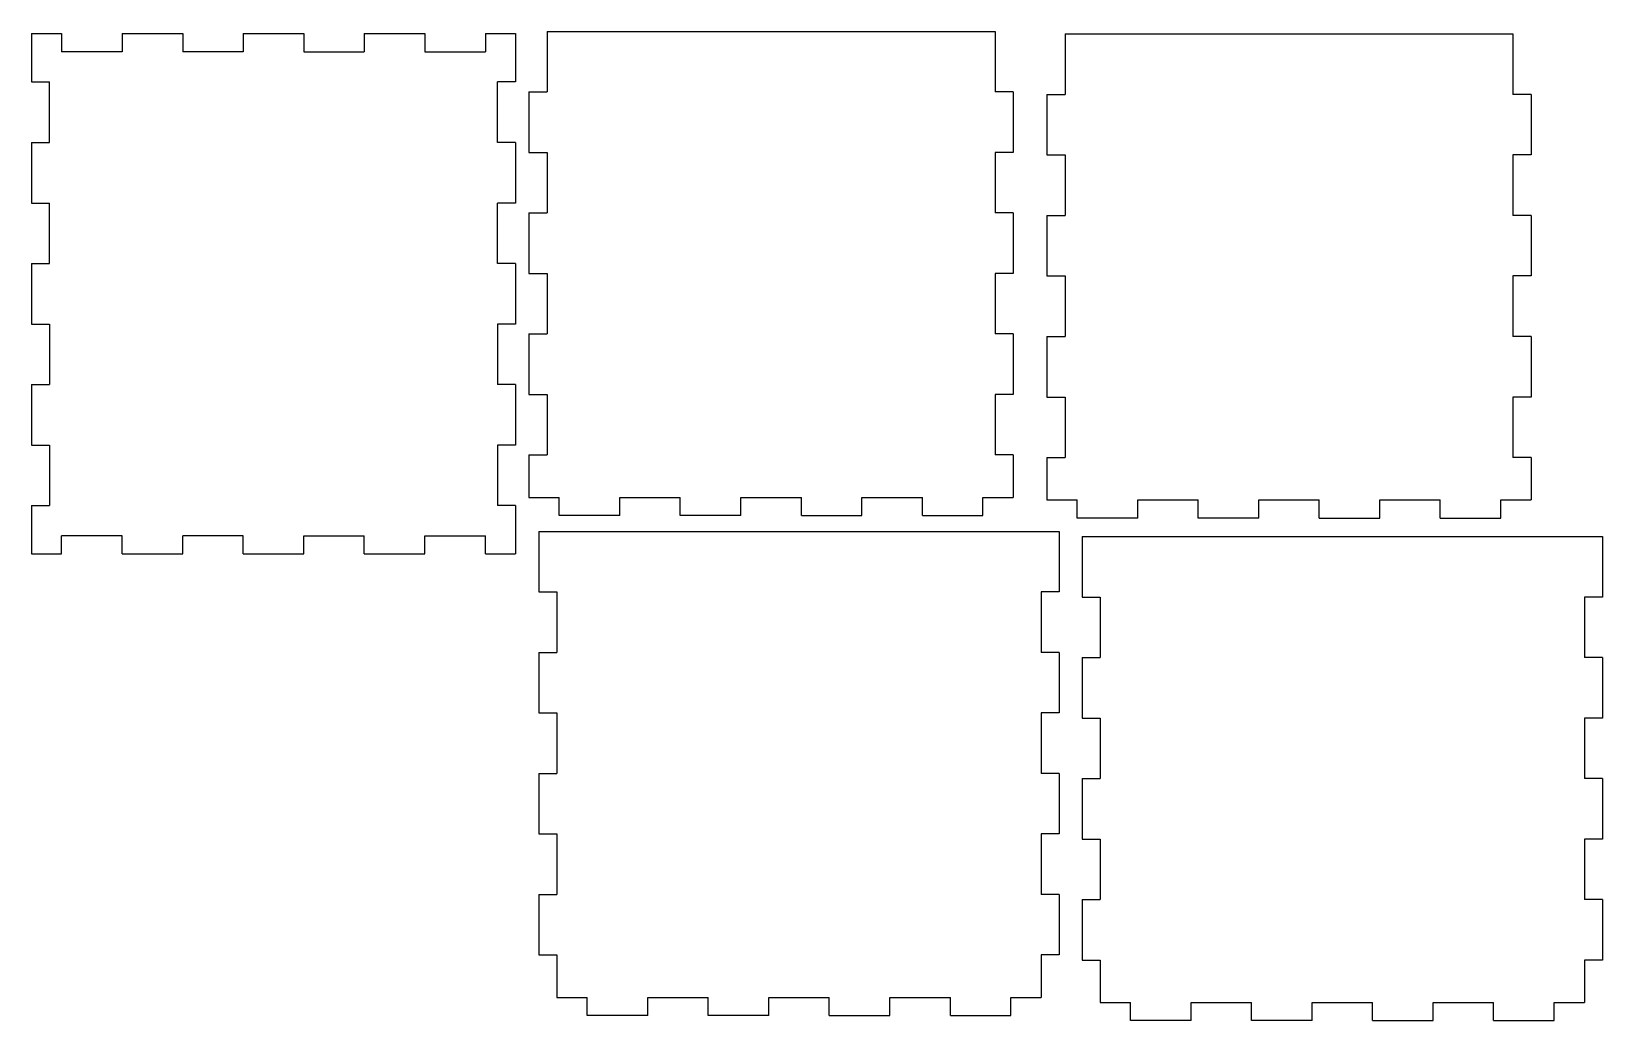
# Model space of a CAD drawing. Extents: x 6 to 266, y 48 to 212.
import ezdxf

# ---------------------------------------------------------------- set-up
doc = ezdxf.new("R2010")
doc.units = 0
doc.header["$LTSCALE"] = 0.5
doc.layers.add('VISIBLE', color=7, linetype='CONTINUOUS')

msp = doc.modelspace()

# ---------------------------------------------------------------- linework, layer by layer
at = {"layer": 'VISIBLE'}
for p, q in [((6.27, 211.39), (6.27, 203.39)), ((6.27, 211.39), (11.27, 211.39)), ((11.27, 211.39), (11.27, 208.39)), ((21.27, 211.39), (21.27, 208.39)), ((21.27, 211.39), (31.27, 211.39)), ((31.27, 211.39), (31.27, 208.39)), ((41.27, 211.39), (41.27, 208.39)), ((41.27, 211.39), (51.27, 211.39)), ((51.27, 211.39), (51.27, 208.39)), ((61.27, 211.39), (61.27, 208.39)), ((61.27, 211.39), (71.27, 211.39)), ((71.27, 211.39), (71.27, 208.39)), ((81.27, 211.39), (81.27, 208.39)), ((81.27, 211.39), (86.27, 211.39)), ((86.27, 211.39), (86.27, 203.39)), ((91.48, 211.75), (91.48, 201.75)), ((91.48, 211.75), (165.48, 211.75)), ((165.48, 211.75), (165.48, 201.75)), ((177.05, 211.33), (177.05, 201.33)), ((177.05, 211.33), (251.05, 211.33)), ((251.05, 211.33), (251.05, 201.33)), ((21.27, 208.39), (11.27, 208.39)), ((41.27, 208.39), (31.27, 208.39)), ((51.27, 208.39), (61.27, 208.39)), ((71.27, 208.39), (81.27, 208.39)), ((6.27, 203.39), (9.27, 203.39)), ((9.27, 193.39), (9.27, 203.39)), ((86.27, 203.39), (83.27, 203.39)), ((83.27, 193.39), (83.27, 203.39)), ((88.48, 201.75), (88.48, 191.75)), ((88.48, 201.75), (91.48, 201.75)), ((168.48, 201.75), (165.48, 201.75)), ((168.48, 201.75), (168.48, 191.75)), ((174.05, 201.33), (174.05, 191.33)), ((174.05, 201.33), (177.05, 201.33)), ((254.05, 201.33), (251.05, 201.33)), ((254.05, 201.33), (254.05, 191.33)), ((6.27, 193.39), (9.27, 193.39)), ((6.27, 193.39), (6.27, 183.39)), ((86.27, 193.39), (83.27, 193.39)), ((86.27, 193.39), (86.27, 183.39)), ((88.48, 191.75), (91.48, 191.75)), ((91.48, 191.75), (91.48, 181.75)), ((165.48, 191.75), (165.48, 181.75)), ((168.48, 191.75), (165.48, 191.75)), ((174.05, 191.33), (177.05, 191.33)), ((177.05, 191.33), (177.05, 181.33)), ((251.05, 191.33), (251.05, 181.33)), ((254.05, 191.33), (251.05, 191.33)), ((6.27, 183.39), (9.27, 183.39)), ((9.27, 173.39), (9.27, 183.39)), ((86.27, 183.39), (83.27, 183.39)), ((83.27, 173.39), (83.27, 183.39)), ((88.48, 181.75), (88.48, 171.75)), ((88.48, 181.75), (91.48, 181.75)), ((168.48, 181.75), (165.48, 181.75)), ((168.48, 181.75), (168.48, 171.75)), ((174.05, 181.33), (174.05, 171.33)), ((174.05, 181.33), (177.05, 181.33)), ((254.05, 181.33), (251.05, 181.33)), ((254.05, 181.33), (254.05, 171.33)), ((6.27, 173.39), (9.27, 173.39)), ((6.27, 173.39), (6.27, 163.39)), ((86.27, 173.39), (83.27, 173.39)), ((86.27, 173.39), (86.27, 163.39)), ((88.48, 171.75), (91.48, 171.75)), ((91.48, 171.75), (91.48, 161.75)), ((168.48, 171.75), (165.48, 171.75)), ((165.48, 171.75), (165.48, 161.75)), ((174.05, 171.33), (177.05, 171.33)), ((177.05, 171.33), (177.05, 161.33)), ((254.05, 171.33), (251.05, 171.33)), ((251.05, 171.33), (251.05, 161.33)), ((6.27, 163.39), (9.27, 163.39)), ((9.27, 163.39), (9.27, 153.39)), ((86.27, 163.39), (83.27, 163.39)), ((83.27, 163.39), (83.27, 153.39)), ((88.48, 161.75), (88.48, 151.75)), ((88.48, 161.75), (91.48, 161.75)), ((168.48, 161.75), (165.48, 161.75)), ((168.48, 161.75), (168.48, 151.75)), ((174.05, 161.33), (174.05, 151.33)), ((174.05, 161.33), (177.05, 161.33)), ((254.05, 161.33), (251.05, 161.33)), ((254.05, 161.33), (254.05, 151.33)), ((6.27, 153.39), (9.27, 153.39)), ((6.27, 153.39), (6.27, 143.39)), ((86.27, 153.39), (83.27, 153.39)), ((86.27, 153.39), (86.27, 143.39)), ((88.48, 151.75), (91.48, 151.75)), ((91.48, 151.75), (91.48, 141.75)), ((168.48, 151.75), (165.48, 151.75)), ((165.48, 151.75), (165.48, 141.75)), ((174.05, 151.33), (177.05, 151.33)), ((177.05, 151.33), (177.05, 141.33)), ((254.05, 151.33), (251.05, 151.33)), ((251.05, 151.33), (251.05, 141.33)), ((6.27, 143.39), (9.27, 143.39)), ((9.27, 143.39), (9.27, 133.39)), ((86.27, 143.39), (83.27, 143.39)), ((83.27, 143.39), (83.27, 133.39)), ((88.48, 141.75), (88.48, 134.75)), ((88.48, 141.75), (91.48, 141.75)), ((168.48, 141.75), (165.48, 141.75)), ((168.48, 141.75), (168.48, 134.75)), ((174.05, 141.33), (174.05, 134.33)), ((174.05, 141.33), (177.05, 141.33)), ((254.05, 141.33), (251.05, 141.33)), ((254.05, 141.33), (254.05, 134.33)), ((6.27, 133.39), (9.27, 133.39)), ((6.27, 133.39), (6.27, 125.39)), ((86.27, 133.39), (83.27, 133.39)), ((86.27, 133.39), (86.27, 125.39)), ((88.48, 134.75), (93.48, 134.75)), ((93.48, 131.75), (93.48, 134.75)), ((103.48, 134.75), (113.48, 134.75)), ((103.48, 131.75), (103.48, 134.75)), ((113.48, 131.75), (113.48, 134.75)), ((123.48, 134.75), (133.48, 134.75)), ((123.48, 131.75), (123.48, 134.75)), ((133.48, 131.75), (133.48, 134.75)), ((143.48, 134.75), (153.48, 134.75)), ((143.48, 131.75), (143.48, 134.75)), ((153.48, 131.75), (153.48, 134.75)), ((163.48, 134.75), (168.48, 134.75)), ((163.48, 131.75), (163.48, 134.75)), ((174.05, 134.33), (179.05, 134.33)), ((179.05, 131.33), (179.05, 134.33)), ((189.05, 134.33), (199.05, 134.33)), ((189.05, 131.33), (189.05, 134.33)), ((199.05, 131.33), (199.05, 134.33)), ((209.05, 134.33), (219.05, 134.33)), ((209.05, 131.33), (209.05, 134.33)), ((219.05, 131.33), (219.05, 134.33)), ((229.05, 134.33), (239.05, 134.33)), ((229.05, 131.33), (229.05, 134.33)), ((239.05, 131.33), (239.05, 134.33)), ((249.05, 134.33), (254.05, 134.33)), ((249.05, 131.33), (249.05, 134.33)), ((103.48, 131.75), (93.48, 131.75)), ((123.48, 131.75), (113.48, 131.75)), ((133.48, 131.75), (143.48, 131.75)), ((153.48, 131.75), (163.48, 131.75)), ((189.05, 131.33), (179.05, 131.33)), ((209.05, 131.33), (199.05, 131.33)), ((219.05, 131.33), (229.05, 131.33)), ((239.05, 131.33), (249.05, 131.33)), ((21.27, 128.39), (11.27, 128.39)), ((11.27, 125.39), (11.27, 128.39)), ((21.27, 125.39), (21.27, 128.39)), ((41.27, 128.39), (31.27, 128.39)), ((31.27, 125.39), (31.27, 128.39)), ((41.27, 125.39), (41.27, 128.39)), ((51.27, 128.39), (61.27, 128.39)), ((51.27, 125.39), (51.27, 128.39)), ((61.27, 125.39), (61.27, 128.39)), ((71.27, 128.39), (81.27, 128.39)), ((71.27, 125.39), (71.27, 128.39)), ((81.27, 125.39), (81.27, 128.39)), ((90.1, 129.12), (90.1, 119.12)), ((90.1, 129.12), (176.1, 129.12)), ((176.1, 129.12), (176.1, 119.12)), ((179.86, 128.28), (179.86, 118.28)), ((179.86, 128.28), (265.86, 128.28)), ((265.86, 128.28), (265.86, 118.28)), ((6.27, 125.39), (11.27, 125.39)), ((21.27, 125.39), (31.27, 125.39)), ((41.27, 125.39), (51.27, 125.39)), ((61.27, 125.39), (71.27, 125.39)), ((81.27, 125.39), (86.27, 125.39)), ((90.1, 119.12), (93.1, 119.12)), ((93.1, 119.12), (93.1, 109.12)), ((176.1, 119.12), (173.1, 119.12)), ((173.1, 119.12), (173.1, 109.12)), ((179.86, 118.28), (182.86, 118.28)), ((182.86, 118.28), (182.86, 108.28)), ((265.86, 118.28), (262.86, 118.28)), ((262.86, 118.28), (262.86, 108.28)), ((90.1, 109.12), (90.1, 99.12)), ((90.1, 109.12), (93.1, 109.12)), ((176.1, 109.12), (173.1, 109.12)), ((176.1, 109.12), (176.1, 99.12)), ((179.86, 108.28), (179.86, 98.28)), ((179.86, 108.28), (182.86, 108.28)), ((265.86, 108.28), (262.86, 108.28)), ((265.86, 108.28), (265.86, 98.28)), ((90.1, 99.12), (93.1, 99.12)), ((93.1, 99.12), (93.1, 89.12)), ((176.1, 99.12), (173.1, 99.12)), ((173.1, 99.12), (173.1, 89.12)), ((179.86, 98.28), (182.86, 98.28)), ((182.86, 98.28), (182.86, 88.28)), ((265.86, 98.28), (262.86, 98.28)), ((262.86, 98.28), (262.86, 88.28)), ((90.1, 89.12), (90.1, 79.12)), ((90.1, 89.12), (93.1, 89.12)), ((176.1, 89.12), (173.1, 89.12)), ((176.1, 89.12), (176.1, 79.12)), ((179.86, 88.28), (179.86, 78.28)), ((179.86, 88.28), (182.86, 88.28)), ((265.86, 88.28), (262.86, 88.28)), ((265.86, 88.28), (265.86, 78.28)), ((90.1, 79.12), (93.1, 79.12)), ((93.1, 79.12), (93.1, 69.12)), ((176.1, 79.12), (173.1, 79.12)), ((173.1, 79.12), (173.1, 69.12)), ((179.86, 78.28), (182.86, 78.28)), ((182.86, 78.28), (182.86, 68.28)), ((265.86, 78.28), (262.86, 78.28)), ((262.86, 78.28), (262.86, 68.28)), ((90.1, 69.12), (90.1, 59.12)), ((90.1, 69.12), (93.1, 69.12)), ((176.1, 69.12), (173.1, 69.12)), ((176.1, 69.12), (176.1, 59.12)), ((179.86, 68.28), (179.86, 58.28)), ((179.86, 68.28), (182.86, 68.28)), ((265.86, 68.28), (262.86, 68.28)), ((265.86, 68.28), (265.86, 58.28)), ((90.1, 59.12), (93.1, 59.12)), ((93.1, 59.12), (93.1, 52.12)), ((176.1, 59.12), (173.1, 59.12)), ((173.1, 59.12), (173.1, 52.12)), ((179.86, 58.28), (182.86, 58.28)), ((182.86, 58.28), (182.86, 51.28)), ((265.86, 58.28), (262.86, 58.28)), ((262.86, 58.28), (262.86, 51.28)), ((93.1, 52.12), (98.1, 52.12)), ((98.1, 49.12), (98.1, 52.12)), ((108.1, 52.12), (118.1, 52.12)), ((108.1, 49.12), (108.1, 52.12)), ((118.1, 49.12), (118.1, 52.12)), ((128.1, 52.12), (138.1, 52.12)), ((128.1, 49.12), (128.1, 52.12)), ((138.1, 49.12), (138.1, 52.12)), ((148.1, 52.12), (158.1, 52.12)), ((148.1, 49.12), (148.1, 52.12)), ((158.1, 49.12), (158.1, 52.12)), ((168.1, 52.12), (173.1, 52.12)), ((168.1, 49.12), (168.1, 52.12)), ((182.86, 51.28), (187.86, 51.28)), ((187.86, 48.28), (187.86, 51.28)), ((197.86, 51.28), (207.86, 51.28)), ((197.86, 48.28), (197.86, 51.28)), ((207.86, 48.28), (207.86, 51.28)), ((217.86, 51.28), (227.86, 51.28)), ((217.86, 48.28), (217.86, 51.28)), ((227.86, 48.28), (227.86, 51.28)), ((237.86, 51.28), (247.86, 51.28)), ((237.86, 48.28), (237.86, 51.28)), ((247.86, 48.28), (247.86, 51.28)), ((257.86, 51.28), (262.86, 51.28)), ((257.86, 48.28), (257.86, 51.28)), ((108.1, 49.12), (98.1, 49.12)), ((128.1, 49.12), (118.1, 49.12)), ((138.1, 49.12), (148.1, 49.12)), ((158.1, 49.12), (168.1, 49.12)), ((197.86, 48.28), (187.86, 48.28)), ((217.86, 48.28), (207.86, 48.28)), ((227.86, 48.28), (237.86, 48.28)), ((247.86, 48.28), (257.86, 48.28))]:
    msp.add_line(p, q, dxfattribs=at)

doc.saveas('drawing.dxf')
